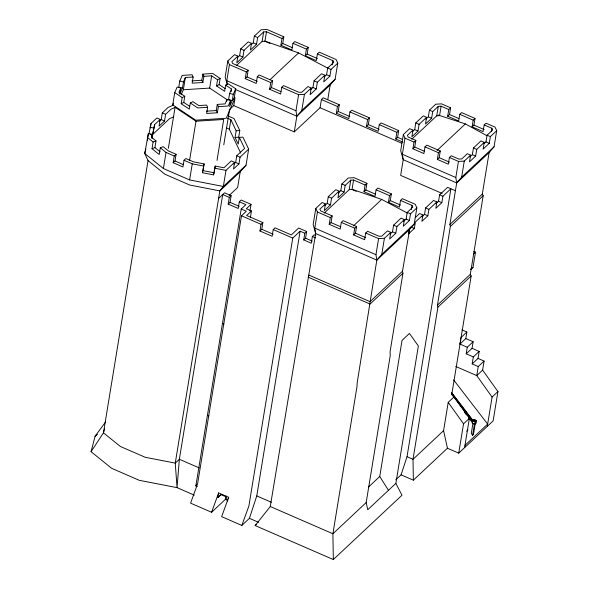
<?xml version="1.0" encoding="UTF-8"?>
<svg xmlns="http://www.w3.org/2000/svg" width="589" height="589" viewBox="0 0 589 589"><rect width="100%" height="100%" fill="white"/><g stroke="black" fill="none" stroke-linecap="round" stroke-linejoin="round"><path stroke-width="0.88" d="M151.557 137.657L152.102 134.307L148.369 133.578L144.739 153.471L148.045 160.598L164.964 174.256L189.813 185.056L219.844 190.88L240.224 171.782L246.025 165.222L248.661 149.127L242.933 137.141L239.318 137.37L238.221 144.069L235.063 137.465L236.16 130.765L230.866 119.692L227.56 118.256M147.272 140.278L147.544 138.599M147.824 136.928L148.369 133.578M148.914 133.998L151.005 123.499L156.865 117.999L160.156 119.434L159.059 126.134L164.508 121.025L165.605 114.325L171.163 109.112L175.161 107.412M150.269 127.968L151.005 123.499M148.045 160.598L103.465 432.827L91.067 451.697L111.601 468.277L139.321 480.329L177.046 487.64L194.304 495.143M151.829 137.863L154.635 124.61L160.156 119.434M151.991 138.275L154.635 124.61M152.021 148.708L153.118 142.008L156.011 140.911L154.914 147.611L152.021 148.708L159.192 154.502L160.289 147.802L163.182 146.698L168.476 150.975L176.104 154.289L175.007 160.988L173.166 162.711L182.929 166.959L184.026 160.26L185.866 158.537L193.494 161.85L204.133 163.911L202.491 172.732L213.557 174.881L214.101 172.761L203.036 170.611M159.398 121.297L161.209 119.596L162.306 112.897L168.167 107.397L173.46 105.151M193.148 77.012L185.358 77.505L183.451 81.9L182.443 88.055L178.776 87.143L179.785 80.987L182.207 75.407L192.088 74.781L193.148 77.012L192.147 83.167L202.874 82.497L201.806 80.266L202.815 74.111L212.695 73.485L220.153 78.447L217.547 79.758L216.546 85.913L224.637 91.295L225.646 85.14L228.252 83.829L235.71 88.792L233.708 101.036L226.235 118.256L195.739 120.178L172.724 104.871L174.734 92.628L177.156 87.047L180.823 87.96L179.962 93.239M246.025 165.222L223.349 186.477L189.621 179.932L163.396 168.535L166.032 152.433L160.289 147.802M168.358 148.303L175.073 107.308L195.997 121.216L223.71 119.471L217.002 160.473M181.206 94.704L183.356 89.749L185.358 77.505M235.71 88.792L233.288 94.373L232.28 100.528L229.651 106.587L230.66 100.432L226.993 99.512L225.079 103.914L217.289 104.4L218.357 106.631L217.348 112.786L206.621 113.463L207.63 107.308L206.562 105.078L198.773 105.564L192.89 101.654L190.291 102.972L189.283 109.127L181.184 103.738L182.192 97.583L184.791 96.272L178.916 92.363L180.823 87.96M173.166 162.711L174.263 156.011L176.104 154.289M181.184 103.738L183.783 102.427L184.791 96.272M189.57 160.436L195.997 121.216M202.874 82.497L203.882 76.342L202.815 74.111M189.621 179.932L192.257 163.838L184.026 160.26M227.236 99.777L209.662 88.092L211.672 75.848L203.882 76.342M202.491 172.732L204.133 163.911M216.546 85.913L219.145 84.602L220.153 78.447M217.348 112.786L216.281 110.555L217.289 104.4M237.161 57.913L239.613 55.616L240.71 48.916L248.205 41.893L251.503 43.321L244.001 50.352L242.904 57.052L236.778 62.795L237.875 56.095L234.577 54.659L227.788 61.028L225.153 77.122L227.221 84.485M227.383 84.315L226.802 80.7L229.438 64.606L227.788 61.028M213.557 174.881L215.199 166.061L223.96 167.755L231.3 160.871L234.599 162.306L233.502 169.006L238.95 163.897L240.047 157.197L248.661 149.127M214.241 171.922L215.199 166.061M226.706 101.271L226.993 99.512M225.646 85.14L231.529 89.049L229.622 93.452L228.613 99.607L232.28 100.528M231.102 91.678L231.529 89.049M223.791 144.82L229.629 109.164M240.687 152.978L229.312 129.175L230.866 119.692M229.099 109.981L233.774 105.6L235.07 97.678L233.259 99.372M234.599 162.306L225.985 170.376L223.349 186.477L219.844 190.88L175.264 463.109L177.046 487.64L179.358 459.273L222.708 194.539L229.298 197.403L231.138 195.681L224.549 192.817L218.615 198.375M310.499 89.8L312.958 87.503L314.055 80.803L321.55 73.772L324.848 75.208L317.346 82.239L316.249 88.939L310.116 94.682L311.213 87.982L307.922 86.546L301.892 92.201L299.079 92.355L283.567 85.611L281.726 87.334L280.629 94.034L269.644 89.263L271.485 87.54L272.582 80.833L259.145 74.994L257.305 76.717L256.208 83.417L245.223 78.646L246.32 71.939L248.153 70.216L232.64 63.472L231.845 61.742L237.875 56.095M251.503 43.321L250.406 50.021L256.539 44.278L257.636 37.578L263.666 31.924L266.478 31.769L281.991 38.513L283.832 36.79L266.95 29.45L261.126 29.781L254.338 36.143L253.241 42.842L251.4 44.565M245.223 78.646L247.056 76.916L248.153 70.216M239.473 138.886L238.685 137.237L239.782 130.537L234.054 118.558L228.363 116.085M249.964 210.906L251.039 204.331L241.151 200.032L239.311 201.762L238.214 208.462L228.201 204.111L229.298 197.403M233.84 164.169L235.659 162.468L236.756 155.768L244.597 148.421L239.318 137.37M228.201 204.111L230.041 202.38L231.138 195.681M240.224 171.782L237.647 187.493L229.114 195.489M236.255 65.637L262.112 41.414L263.666 31.924M269.968 43.446L264.925 41.252L266.478 31.769M197.322 486.573L195.857 485.932L241.203 209.029L245.9 204.626L239.311 201.762M241.203 209.029L246.327 211.26L241.49 215.788L197.602 483.783L190.578 503.146L211.598 512.275L225.359 499.376L225.926 495.916M269.644 89.263L270.741 82.563L272.582 80.833M250.391 217.54L251.466 210.965L246.335 208.742L251.039 204.331M233.774 105.6L294.272 131.907L296.849 116.195L330.186 84.949L335.134 79.198L337.769 63.097L336.12 59.518L319.238 52.185L317.397 53.908L316.3 60.608L305.316 55.83L307.156 54.107L308.253 47.407L294.817 41.561L292.976 43.291L291.879 49.991L280.894 45.213L281.991 38.513M280.894 45.213L282.735 43.49L283.832 36.79M315.785 235.467L314.209 234.79L312.369 236.513L311.272 243.213L303.733 239.929L305.573 238.206L306.67 231.506L298.66 228.024L291.305 234.923L275.063 227.862L273.222 229.585L272.125 236.285L259.933 230.984L261.03 224.284L262.871 222.561L246.629 215.5L251.466 210.965M227.612 501.151L226.073 496.844L221.037 494.65L217.849 497.631L218.622 492.919L228.694 497.3L228.436 498.868M259.933 230.984L261.774 229.261L262.871 222.561M235.269 89.425L296.849 116.195L295.972 110.776L298.608 94.674L281.726 87.334M305.316 55.83L306.413 49.13L308.253 47.407M296.849 116.195L301.789 110.445L304.425 94.343L311.213 87.982M306.67 231.506L304.83 233.229L300.118 231.182L292.762 238.081L248.875 506.076L241.843 525.432L221.663 516.656L228.694 497.3M324.848 75.208L323.751 81.908L329.884 76.165L330.981 69.465L337.769 63.097M294.272 131.907L320.07 107.735L321.41 99.519L323.251 97.796L339.301 104.776L338.204 111.476L336.363 113.198L348.835 118.617L349.932 111.917L351.773 110.195L369.428 117.874L368.331 124.573L366.498 126.296L378.153 131.362L379.25 124.662L381.09 122.939L398.709 130.603L397.612 137.303L395.771 139.026L402.905 142.126M241.843 525.432L249.419 518.335L256.767 495.916L300.118 231.182M324.134 77.026L326.586 74.729L327.683 68.029L333.713 62.382L332.91 60.652L317.397 53.908M332.218 64.9L332.91 60.652M303.733 239.929L304.83 233.229M327.823 99.394L330.186 84.949M324.716 205.738L327.167 203.441L328.264 196.741L335.759 189.71L339.058 191.145L331.563 198.176L330.458 204.876L324.333 210.619L325.43 203.919L322.131 202.483L315.785 208.432L313.149 224.534L315.675 233.531L270.277 506.525L255.155 525.565L333.33 559.55L401.97 495.224L395.86 483.385L418.359 345.979L409.429 333.433L402.044 340.354L379.75 476.486L368.383 487.14M338.344 192.964L340.795 190.667L341.892 183.967L348.239 178.018L354.063 177.694L366.932 183.289L365.092 185.012L363.995 191.712L374.979 196.49L376.077 189.783L377.917 188.06L391.354 193.906L389.513 195.629L388.416 202.329L399.408 207.107L400.505 200.407L402.339 198.677L415.216 204.28L416.865 207.858L414.229 223.953L409.289 229.703L376.835 260.117L315.675 233.531L314.798 228.112L317.434 212.011L315.785 208.432M336.363 113.198L337.46 106.499L339.301 104.776M390.043 234.142L392.495 231.845L393.592 225.145L401.094 218.114L404.385 219.55L396.89 226.574L395.793 233.273L389.66 239.024L390.757 232.324L387.459 230.888L381.878 236.123L379.066 236.277L367.558 231.278L365.717 233.001L364.62 239.701L353.636 234.923L355.476 233.2L356.573 226.5L343.137 220.661L341.296 222.384L340.199 229.084L329.214 224.306L330.311 217.606L332.152 215.883L320.644 210.884L319.842 209.154L325.43 203.919M329.214 224.306L331.055 222.583L332.152 215.883M339.058 191.145L337.961 197.845L344.094 192.102L345.191 185.402L350.772 180.168L353.584 180.006L365.092 185.012M324.215 213.085L349.218 189.651L350.772 180.168M356.205 191.307L352.031 189.489L353.584 180.006M366.498 126.296L367.595 119.596L369.428 117.874M353.636 234.923L354.733 228.223L356.573 226.5M363.995 191.712L365.835 189.989L366.932 183.289M333.33 559.55L332.903 533.752L356.963 386.796L357.199 382.673L376.835 260.117L375.959 254.698L378.594 238.597L365.717 233.001M395.771 139.026L396.868 132.326L398.709 130.603M388.416 202.329L390.257 200.606L391.354 193.906M376.835 260.117L381.775 254.367L384.411 238.265L390.757 232.324M412.86 131.332L414.693 129.609L415.79 122.91L423.292 115.878L426.591 117.314L419.088 124.345L417.991 131.045L411.858 136.788L412.955 130.088L409.664 128.652L403.332 134.587L400.697 150.688L403.222 159.685L400.653 175.397L442.155 193.442M425.876 119.133L428.328 116.836L429.425 110.136L435.757 104.201L441.573 103.87L450.607 107.802L448.766 109.525L447.669 116.224L458.654 121.003L459.751 114.303L461.592 112.573L475.029 118.418L473.188 120.141L472.091 126.841L483.076 131.619L484.173 124.92L486.013 123.197L495.047 127.121L496.696 130.699L494.061 146.794L489.12 152.544L456.696 182.936L403.222 159.685L402.346 154.266L404.982 138.165L403.332 134.587M469.889 156.968L472.341 154.671L473.438 147.972L480.941 140.94L484.232 142.376L476.737 149.407L475.64 156.107L469.507 161.85L470.604 155.15L467.305 153.714L461.739 158.934L458.927 159.096L451.262 155.761L449.422 157.484L448.325 164.184L437.34 159.413L439.18 157.683L440.277 150.983L426.841 145.144L425 146.867L423.903 153.567L412.918 148.789L414.015 142.089L415.849 140.366L408.184 137.038L407.389 135.308L412.955 130.088M412.918 148.789L414.752 147.066L415.849 140.366M404.385 219.55L403.288 226.25L409.421 220.5L410.518 213.8L416.865 207.858M403.671 221.368L406.123 219.071L407.22 212.371L412.808 207.137L412.013 205.406L400.505 200.407M411.313 209.647L412.013 205.406M426.591 117.314L425.494 124.014L431.619 118.271L432.716 111.571L438.29 106.351L441.102 106.189L448.766 109.525M409.252 229.143L408.464 233.951L414.347 228.436L415.4 222.024L422.939 214.956L419.648 213.52L415.245 217.643M395.86 483.385L367.742 509.728L366.174 502.572L390.235 355.616L390.065 351.876L402.935 273.267L402.486 271.242L409.885 228.009M411.755 139.247L436.736 115.834L438.29 106.351M422.939 214.956L421.893 221.368L427.842 215.795L428.888 209.382L436.876 201.894L433.578 200.466L425.597 207.946L424.544 214.359L421.901 216.84M441.102 106.189L439.549 115.672L436.736 115.834M437.34 159.413L438.437 152.713L440.277 150.983M447.669 116.224L449.51 114.502L450.607 107.802M436.876 201.894L435.823 208.315L441.853 202.668L442.899 196.255L450.902 188.752L407.021 456.711L401.08 474.837L395.779 479.807M435.875 203.742L438.555 201.232L439.608 194.819L447.603 187.317L455.422 190.718M401.08 474.837L413.353 480.175L413.007 459.31L437.921 307.134L437.472 305.102L450.342 226.5L449.893 224.468L456.696 182.936L455.82 177.51L458.456 161.415L449.422 157.484M456.696 182.936L461.636 177.179L464.272 161.084L470.604 155.15M472.091 126.841L473.931 125.118L475.029 118.418M484.232 142.376L483.135 149.076L489.268 143.333L490.365 136.633L496.696 130.699M484.136 143.62L485.969 141.897L487.066 135.198L492.64 129.978L491.844 128.247L484.173 124.92M491.285 131.634L491.844 128.247M484.106 361.057L478.246 366.542L472.179 363.906L478.032 358.414L484.106 361.057L482.619 370.113L497.933 391.575L493.133 420.892L458.735 453.132L447.449 448.222L443.583 430.655L448.222 402.353L454.075 396.861L451.756 394.505L471.163 275.976L470.302 274.334L483.179 195.732L482.317 194.083L489.12 152.544M459.95 344.057L465.811 338.565L473.129 341.745L467.268 347.238L459.95 344.057L461.025 337.504L466.878 332.019L461.886 329.847M471.009 269.276L472.996 267.413L475.492 252.144L473.858 251.437M465.811 338.565L466.878 332.019M466.194 353.812L472.054 348.32L479.181 351.419L473.32 356.912L466.194 353.812L467.268 347.238M472.054 348.32L473.129 341.745M472.179 363.906L473.32 356.912M458.735 453.132L463.536 423.815L469.389 418.33L454.075 396.861M478.032 358.414L479.181 351.419M464.588 447.64L469.389 418.33M478.246 366.542L476.766 375.605L492.08 397.067L487.28 426.377M472.886 423.616L471.266 433.526L472.606 435.271L473.453 434.476L475.257 423.484L476.045 423.005L476.442 420.568L474.005 419.508L472.643 420.789L472.238 423.219L474.682 424.279L476.045 423.005M472.606 435.271L474.41 424.279L475.257 423.484M145.873 149.135L144.739 153.471L163.396 168.535M152.102 134.307L151.358 137.156L156.011 140.911M91.067 451.697L95.116 436.177L105.645 421.893M104.621 428.409L103.465 432.827L120.384 446.484L145.233 457.285L175.264 463.109L179.358 459.273L199.237 467.916M211.598 512.275L218.622 492.919M195.857 485.932L196.527 484.276M172.724 104.871L173.438 103.23M179.814 94.115L182.443 88.055M230.66 100.432L228.237 106.013L218.357 106.631M153.081 134.101L169.61 118.595L173.681 116.872M270.071 79.64L298.594 52.907L327.388 67.912M301.789 110.445L335.134 79.198M353.393 225.933L381.701 199.406L407.286 213.027M437.067 150.445L465.376 123.918L487.103 135.794M461.636 177.179L494.061 146.794M381.775 254.367L414.229 223.953M449.893 224.468L482.317 194.083M402.486 271.242L370.032 301.656L308.879 275.07M450.342 226.5L483.179 195.732M402.935 273.267L370.076 304.064L308.187 277.161M473.571 253.947L475.492 252.144M217.849 497.631L221.14 494.546M437.472 305.102L470.302 274.334M437.921 307.134L471.163 275.976M255.155 525.565L256.303 524.482M482.619 370.113L476.766 375.605L455.783 366.483M366.174 502.572L332.903 533.752L270.277 506.525M443.583 430.655L413.007 459.31L407.021 456.711M492.08 397.067L497.933 391.575M468.704 417.837L472.584 422.902L472.238 423.219L474.682 424.279L475.08 421.849L474.66 419.972L474.005 419.508M413.353 480.175L447.449 448.222M466.613 431.192L467.938 429.955M464.971 445.343L487.655 424.08L453.626 379.934M470.64 269.247L472.996 267.413M191.97 80.884L201.806 80.266M183.356 89.749L209.662 88.092M207.63 107.308L197.749 107.927L190.291 102.972M206.452 111.174L216.281 110.555M236.16 130.765L239.782 130.537M235.063 137.465L238.685 137.237M262.112 41.414L264.925 41.252M298.608 94.674L304.425 94.343M458.456 161.415L464.272 161.084M349.218 189.651L352.031 189.489M378.594 238.597L384.411 238.265M192.257 163.838L203.588 166.032M214.654 168.182L225.985 170.376M150.011 127.298L153.744 128.027M150.409 134.285L152.647 134.726M179.785 80.987L183.451 81.9M229.622 93.452L233.288 94.373M438.356 115.091L465.376 123.918M352.06 189.327L381.701 199.406M264.947 41.105L298.594 52.907M459.751 114.303L473.188 120.141M292.976 43.291L306.413 49.13M449.51 114.502L458.927 118.595M473.931 125.118L484.136 129.551M282.735 43.49L292.151 47.584M307.156 54.107L317.353 58.539M429.425 110.136L432.716 111.571M487.066 135.198L490.365 136.633M254.338 36.143L257.636 37.578M327.683 68.029L330.981 69.465M428.328 116.836L431.619 118.271M485.969 141.897L489.268 143.333M253.241 42.842L256.539 44.278M326.586 74.729L329.884 76.165M415.79 122.91L419.088 124.345M473.438 147.972L476.737 149.407M240.71 48.916L244.001 50.352M314.055 80.803L317.346 82.239M414.693 129.609L417.991 131.045M472.341 154.671L475.64 156.107M239.613 55.616L242.904 57.052M312.958 87.503L316.249 88.939M321.41 99.519L337.46 106.499M349.932 111.917L367.595 119.596M379.25 124.662L396.868 132.326M404.982 138.165L414.015 142.089M425 146.867L438.437 152.713M338.204 111.476L349.844 116.534M368.331 124.573L379.161 129.278M397.612 137.303L402.368 139.372M229.438 64.606L246.32 71.939M257.305 76.717L270.741 82.563M414.752 147.066L424.168 151.159M439.18 157.683L449.378 162.122M320.07 107.735L401.713 143.223M247.056 76.916L257.26 81.356M271.485 87.54L280.901 91.634M402.346 154.266L455.82 177.51M226.802 80.7L295.972 110.776M439.608 194.819L442.899 196.255M438.555 201.232L441.853 202.668M425.597 207.946L428.888 209.382M376.077 189.783L389.513 195.629M226.802 128.085L229.312 129.175M424.544 214.359L427.842 215.795M365.835 189.989L375.252 194.083M390.257 200.606L400.461 205.038M341.892 183.967L345.191 185.402M407.22 212.371L410.518 213.8M162.306 112.897L165.605 114.325M340.795 190.667L344.094 192.102M406.123 219.071L409.421 220.5M411.048 227.008L414.347 228.436M161.209 119.596L164.508 121.025M236.756 155.768L240.047 157.197M328.264 196.741L331.563 198.176M393.592 225.145L396.89 226.574M235.659 162.468L238.95 163.897M327.167 203.441L330.458 204.876M392.495 231.845L395.793 233.273M317.434 212.011L330.311 217.606M341.296 222.384L354.733 228.223M331.055 222.583L340.471 226.677M355.476 233.2L365.673 237.639M166.032 152.433L174.263 156.011M175.007 160.988L183.142 164.53M314.798 228.112L375.959 254.698M312.369 236.513L315.513 237.875M230.041 202.38L239.215 206.371M305.573 238.206L312.273 241.122M241.49 215.788L261.03 224.284M273.222 229.585L292.762 238.081M261.774 229.261L273.149 234.208M222.473 323.383L223.938 324.024M207.409 415.37L208.874 416.011M256.767 495.916L271.308 502.24M225.359 499.376L227.877 500.473M249.419 518.335L258.608 522.325M211.672 75.848L217.547 79.758M219.145 84.602L225.219 88.637M174.734 92.628L182.192 97.583M183.783 102.427L189.673 106.344M147.375 137.377L153.118 142.008M154.914 147.611L160.134 151.822M451.851 392.929L473.446 421.157M451.579 392.841L473.173 421.069M451.726 394.291L472.761 421.798M464.279 412.05L466.488 414.943M448.222 402.353L463.536 423.815M379.75 476.486L388.475 490.306M97.111 434.307L95.116 436.177L97.111 434.307M476.442 420.568L475.08 421.849L472.643 420.789L474.66 419.972L476.442 420.568"/></g></svg>
